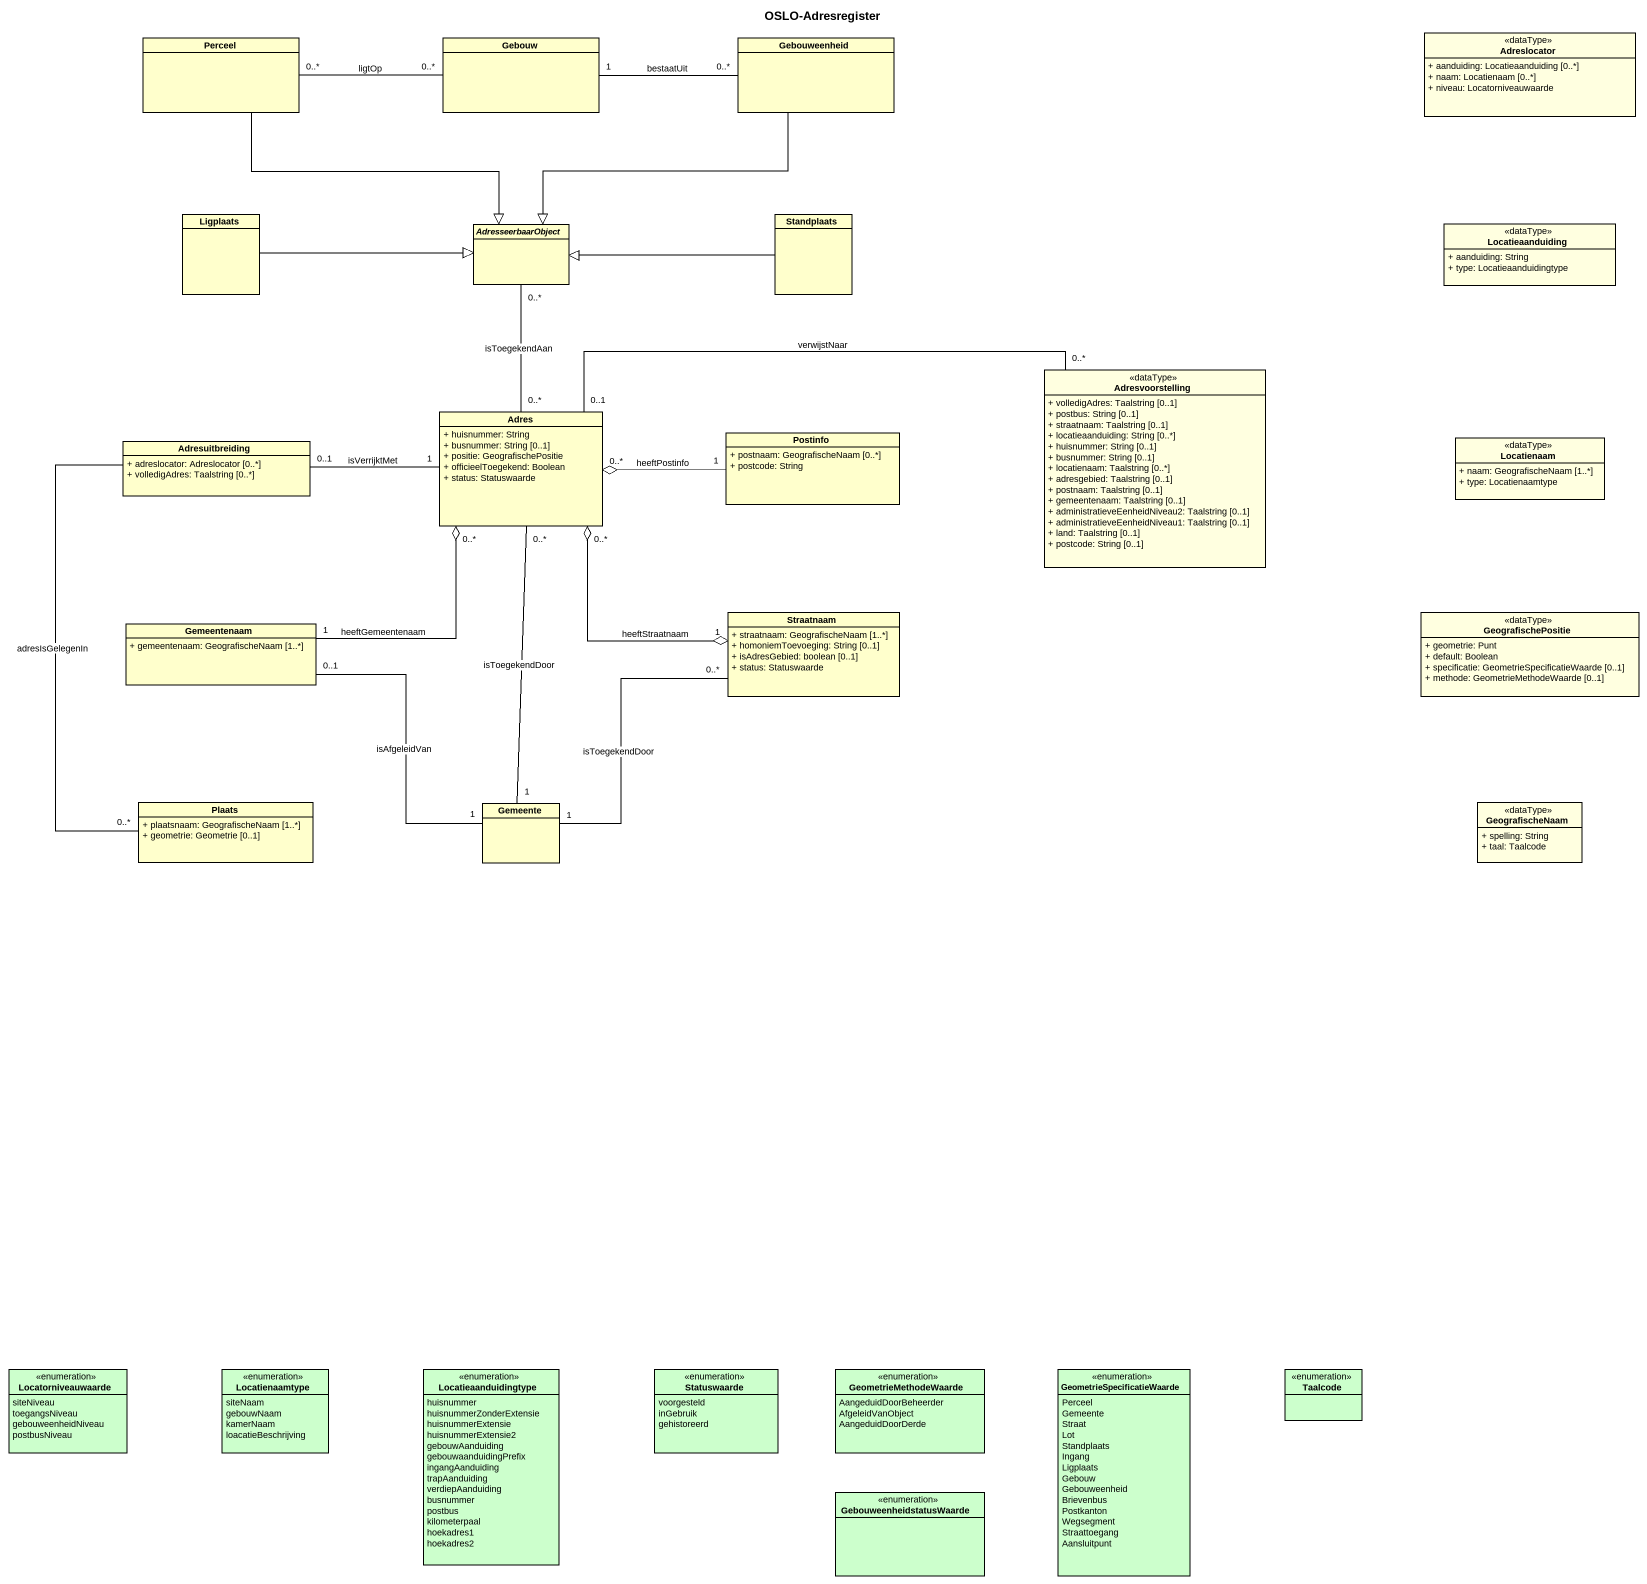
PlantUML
@startuml
title OSLO-Adresregister
hide circle
hide empty members
skinparam classAttributeIconSize 0
class Perceel
class Gebouw
class Gebouweenheid
class Adreslocator <<dataType>> #FFFFE0 {
  + aanduiding: Locatieaanduiding [0..*]
  + naam: Locatienaam [0..*]
  + niveau: Locatorniveauwaarde
}
class Ligplaats
abstract class AdresseerbaarObject
class Standplaats
class Locatieaanduiding <<dataType>> #FFFFE0 {
  + aanduiding: String
  + type: Locatieaanduidingtype
}
class Adresvoorstelling <<dataType>> #FFFFE0 {
  + volledigAdres: Taalstring [0..1]
  + postbus: String [0..1]
  + straatnaam: Taalstring [0..1]
  + locatieaanduiding: String [0..*]
  + huisnummer: String [0..1]
  + busnummer: String [0..1]
  + locatienaam: Taalstring [0..*]
  + adresgebied: Taalstring [0..1]
  + postnaam: Taalstring [0..1]
  + gemeentenaam: Taalstring [0..1]
  + administratieveEenheidNiveau2: Taalstring [0..1]
  + administratieveEenheidNiveau1: Taalstring [0..1]
  + land: Taalstring [0..1]
  + postcode: String [0..1]
}
class Adres {
  + huisnummer: String
  + busnummer: String [0..1]
  + positie: GeografischePositie
  + officieelToegekend: Boolean
  + status: Statuswaarde
}
class Postinfo {
  + postnaam: GeografischeNaam [0..*]
  + postcode: String
}
class Adresuitbreiding {
  + adreslocator: Adreslocator [0..*]
  + volledigAdres: Taalstring [0..*]
}
class Locatienaam <<dataType>> #FFFFE0 {
  + naam: GeografischeNaam [1..*]
  + type: Locatienaamtype
}
class Gemeentenaam {
  + gemeentenaam: GeografischeNaam [1..*]
}
class Straatnaam {
  + straatnaam: GeografischeNaam [1..*]
  + homoniemToevoeging: String [0..1]
  + isAdresGebied: boolean [0..1]
  + status: Statuswaarde
}
class GeografischePositie <<dataType>> #FFFFE0 {
  + geometrie: Punt
  + default: Boolean
  + specificatie: GeometrieSpecificatieWaarde [0..1]
  + methode: GeometrieMethodeWaarde [0..1]
}
class Plaats {
  + plaatsnaam: GeografischeNaam [1..*]
  + geometrie: Geometrie [0..1]
}
class Gemeente
class GeografischeNaam <<dataType>> #FFFFE0 {
  + spelling: String
  + taal: Taalcode
}
enum Locatorniveauwaarde #CCFFCC {
  siteNiveau
  toegangsNiveau
  gebouweenheidNiveau
  postbusNiveau
}
enum Locatienaamtype #CCFFCC {
  siteNaam
  gebouwNaam
  kamerNaam
  loacatieBeschrijving
}
enum Locatieaanduidingtype #CCFFCC {
  huisnummer
  huisnummerZonderExtensie
  huisnummerExtensie
  huisnummerExtensie2
  gebouwAanduiding
  gebouwaanduidingPrefix
  ingangAanduiding
  trapAanduiding
  verdiepAanduiding
  busnummer
  postbus
  kilometerpaal
  hoekadres1
  hoekadres2
}
enum Statuswaarde #CCFFCC {
  voorgesteld
  inGebruik
  gehistoreerd
}
enum GeometrieMethodeWaarde #CCFFCC {
  AangeduidDoorBeheerder
  AfgeleidVanObject
  AangeduidDoorDerde
}
enum GeometrieSpecificatieWaarde #CCFFCC {
  Perceel
  Gemeente
  Straat
  Lot
  Standplaats
  Ingang
  Ligplaats
  Gebouw
  Gebouweenheid
  Brievenbus
  Postkanton
  Wegsegment
  Straattoegang
  Aansluitpunt
}
enum Taalcode #CCFFCC
enum GebouweenheidstatusWaarde #CCFFCC
Perceel -right-|> AdresseerbaarObject
Gebouw "0..*" -left- "0..*" Perceel : ligtOp
Gebouw "1" -right- "0..*" Gebouweenheid : bestaatUit
Gebouweenheid --|> AdresseerbaarObject
Ligplaats -right-|> AdresseerbaarObject
Standplaats -left-|> AdresseerbaarObject
Adresvoorstelling "0..*" -left- "0..1" Adres : verwijstNaar
Adres "0..*" -up- "0..*" AdresseerbaarObject : isToegekendAan
Adres "0..*" o-right- "1" Postinfo : heeftPostinfo
Adres "1" -left- "0..1" Adresuitbreiding : isVerrijktMet
Adres "0..*" o-- "1" Gemeentenaam : heeftGemeentenaam
Adres "0..*" o--o "1" Straatnaam : heeftStraatnaam
Adres "0..*" -- "1" Gemeente : isToegekendDoor
Adresuitbreiding -- "0..*" Plaats : adresIsGelegenIn
Gemeentenaam "0..1" -right- "1" Gemeente : isAfgeleidVan
Straatnaam "0..*" -- "1" Gemeente : isToegekendDoor
@enduml
